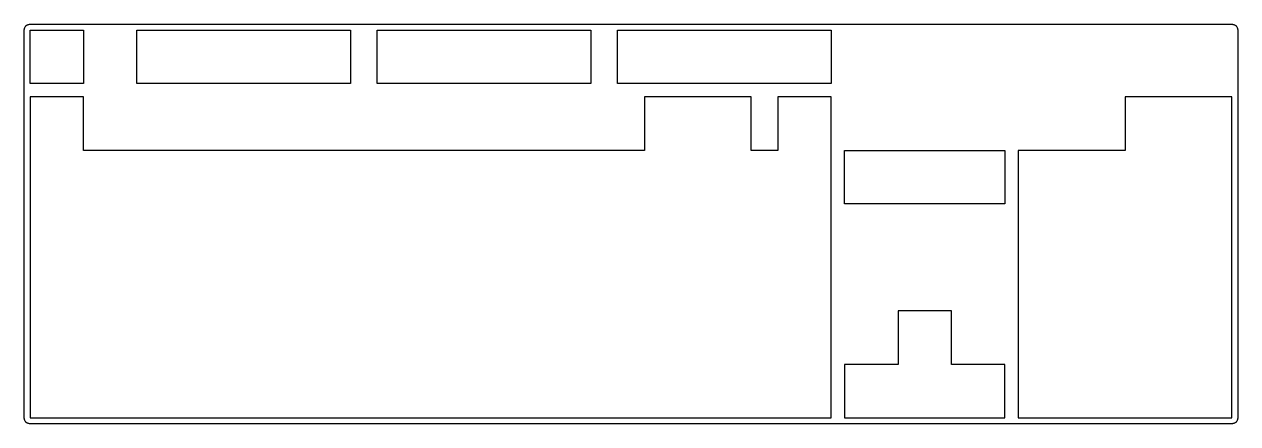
# Model space of a CAD drawing. Extents: x 0 to 433, y 0 to 142.
import ezdxf

# ---------------------------------------------------------------- set-up
doc = ezdxf.new("R2010")
doc.units = 0
doc.layers.get('0').update_dxf_attribs({"linetype": 'CONTINUOUS'})

msp = doc.modelspace()

# ---------------------------------------------------------------- linework, layer by layer
at = {"color": 0}
for p, q in [((0.095085, 140.426), (0.101975, 140.583)), ((0.095085, 2.16352), (0.095085, 140.426)), ((0.101975, 140.583), (0.119889, 140.74)), ((0.119889, 140.74), (0.150206, 140.893)), ((0.150206, 140.893), (0.192925, 141.046)), ((0.192925, 141.046), (0.248047, 141.192)), ((0.248047, 141.192), (0.312815, 141.334)), ((0.312815, 141.334), (0.389985, 141.472)), ((0.389985, 141.472), (0.4768, 141.603)), ((0.4768, 141.603), (0.574643, 141.726)), ((0.574643, 141.726), (0.680752, 141.841)), ((0.680752, 141.841), (0.796505, 141.948)), ((0.796505, 141.948), (0.919152, 142.045)), ((0.919152, 142.045), (1.05006, 142.132)), ((1.05006, 142.132), (1.18787, 142.209)), ((1.18787, 142.209), (1.32981, 142.274)), ((1.32981, 142.274), (1.47588, 142.329)), ((1.47588, 142.329), (1.62884, 142.372)), ((1.62884, 142.372), (1.7818, 142.402)), ((1.7818, 142.402), (1.9389, 142.42)), ((1.9389, 142.42), (2.096, 142.427)), ((2.096, 142.427), (430.872, 142.427)), ((2.16903, 140.353), (21.2218, 140.353)), ((2.16903, 121.301), (2.16903, 140.353)), ((21.2218, 140.353), (21.2218, 121.301)), ((40.2689, 140.353), (116.47, 140.353)), ((40.2689, 121.301), (40.2689, 140.353)), ((116.47, 140.353), (116.47, 121.301)), ((125.994, 140.353), (202.197, 140.353)), ((125.994, 121.301), (125.994, 140.353)), ((202.197, 140.353), (202.197, 121.301)), ((211.719, 140.353), (287.922, 140.353)), ((211.719, 121.301), (211.719, 140.353)), ((287.922, 140.353), (287.922, 121.301)), ((430.872, 142.427), (431.027, 142.42)), ((431.027, 142.42), (431.183, 142.402)), ((431.183, 142.402), (431.338, 142.372)), ((431.338, 142.372), (431.49, 142.329)), ((431.49, 142.329), (431.638, 142.274)), ((431.638, 142.274), (431.779, 142.209)), ((431.779, 142.209), (431.916, 142.132)), ((431.916, 142.132), (432.047, 142.045)), ((432.047, 142.045), (432.17, 141.948)), ((432.17, 141.948), (432.287, 141.841)), ((432.287, 141.841), (432.393, 141.726)), ((432.393, 141.726), (432.488, 141.603)), ((432.488, 141.603), (432.576, 141.472)), ((432.576, 141.472), (432.654, 141.334)), ((432.654, 141.334), (432.721, 141.192)), ((432.721, 141.192), (432.774, 141.046)), ((432.774, 141.046), (432.816, 140.893)), ((432.816, 140.893), (432.844, 140.74)), ((432.844, 140.74), (432.865, 140.583)), ((432.865, 140.583), (432.872, 140.426)), ((432.872, 140.426), (432.872, 2.16352)), ((21.2218, 121.301), (2.16903, 121.301)), ((116.47, 121.301), (40.2689, 121.301)), ((202.197, 121.301), (125.994, 121.301)), ((287.922, 121.301), (211.719, 121.301)), ((2.16903, 116.541), (2.16903, 2.23931)), ((21.2218, 116.541), (2.16903, 116.541)), ((21.2218, 97.4908), (21.2218, 116.541)), ((259.347, 116.541), (221.244, 116.541)), ((221.244, 116.541), (221.244, 97.4908)), ((259.347, 97.4908), (259.347, 116.541)), ((287.922, 116.541), (268.869, 116.541)), ((268.869, 116.541), (268.869, 97.4908)), ((287.922, 21.2893), (287.922, 116.541)), ((392.695, 116.541), (392.695, 97.4908)), ((430.798, 116.541), (392.695, 116.541)), ((430.798, 2.23931), (430.798, 116.541)), ((221.244, 97.4908), (21.2218, 97.4908)), ((268.869, 97.4908), (259.347, 97.4908)), ((292.681, 97.4908), (349.833, 97.4908)), ((292.681, 78.4394), (292.681, 97.4908)), ((349.833, 97.4908), (349.833, 78.4394)), ((392.695, 97.4908), (354.595, 97.4908)), ((354.595, 97.4908), (354.595, 2.23931)), ((349.833, 78.4394), (292.681, 78.4394)), ((311.731, 40.3408), (311.731, 21.2907)), ((330.783, 40.3408), (311.731, 40.3408)), ((330.783, 21.2907), (330.783, 40.3408)), ((287.92, 2.23931), (287.92, 21.2893)), ((287.92, 21.2893), (287.922, 21.2893)), ((311.731, 21.2907), (292.681, 21.2907)), ((292.681, 21.2907), (292.681, 2.23931)), ((349.833, 21.2907), (330.783, 21.2907)), ((349.833, 2.23931), (349.833, 21.2907)), ((0.101975, 2.00642), (0.095085, 2.16352)), ((0.119889, 1.8507), (0.101975, 2.00642)), ((0.150206, 1.69636), (0.119889, 1.8507)), ((0.192925, 1.54616), (0.150206, 1.69636)), ((0.248047, 1.39871), (0.192925, 1.54616)), ((0.312815, 1.25539), (0.248047, 1.39871)), ((0.389985, 1.11897), (0.312815, 1.25539)), ((0.4768, 0.988053), (0.389985, 1.11897)), ((0.574643, 0.86541), (0.4768, 0.988053)), ((0.680752, 0.749653), (0.574643, 0.86541)), ((0.796505, 0.642165), (0.680752, 0.749653)), ((0.919152, 0.545705), (0.796505, 0.642165)), ((1.05006, 0.458886), (0.919152, 0.545705)), ((1.18787, 0.381716), (1.05006, 0.458886)), ((1.32981, 0.315571), (1.18787, 0.381716)), ((1.47588, 0.261827), (1.32981, 0.315571)), ((1.62884, 0.219108), (1.47588, 0.261827)), ((1.7818, 0.188791), (1.62884, 0.219108)), ((1.9389, 0.169499), (1.7818, 0.188791)), ((2.096, 0.163987), (1.9389, 0.169499)), ((430.872, 0.163987), (2.096, 0.163987)), ((2.16903, 2.23931), (287.92, 2.23931)), ((292.681, 2.23931), (349.833, 2.23931)), ((354.595, 2.23931), (430.798, 2.23931)), ((431.027, 0.169499), (430.872, 0.163987)), ((431.183, 0.188791), (431.027, 0.169499)), ((431.338, 0.219108), (431.183, 0.188791)), ((431.49, 0.261827), (431.338, 0.219108)), ((431.638, 0.315571), (431.49, 0.261827)), ((431.779, 0.381716), (431.638, 0.315571)), ((431.916, 0.458886), (431.779, 0.381716)), ((432.047, 0.545705), (431.916, 0.458886)), ((432.17, 0.642165), (432.047, 0.545705)), ((432.287, 0.749653), (432.17, 0.642165)), ((432.393, 0.86541), (432.287, 0.749653)), ((432.488, 0.988053), (432.393, 0.86541)), ((432.576, 1.11897), (432.488, 0.988053)), ((432.654, 1.25539), (432.576, 1.11897)), ((432.721, 1.39871), (432.654, 1.25539)), ((432.774, 1.54616), (432.721, 1.39871)), ((432.816, 1.69636), (432.774, 1.54616)), ((432.844, 1.8507), (432.816, 1.69636)), ((432.865, 2.00642), (432.844, 1.8507)), ((432.872, 2.16352), (432.865, 2.00642))]:
    msp.add_line(p, q, dxfattribs=at)

doc.saveas('drawing.dxf')
